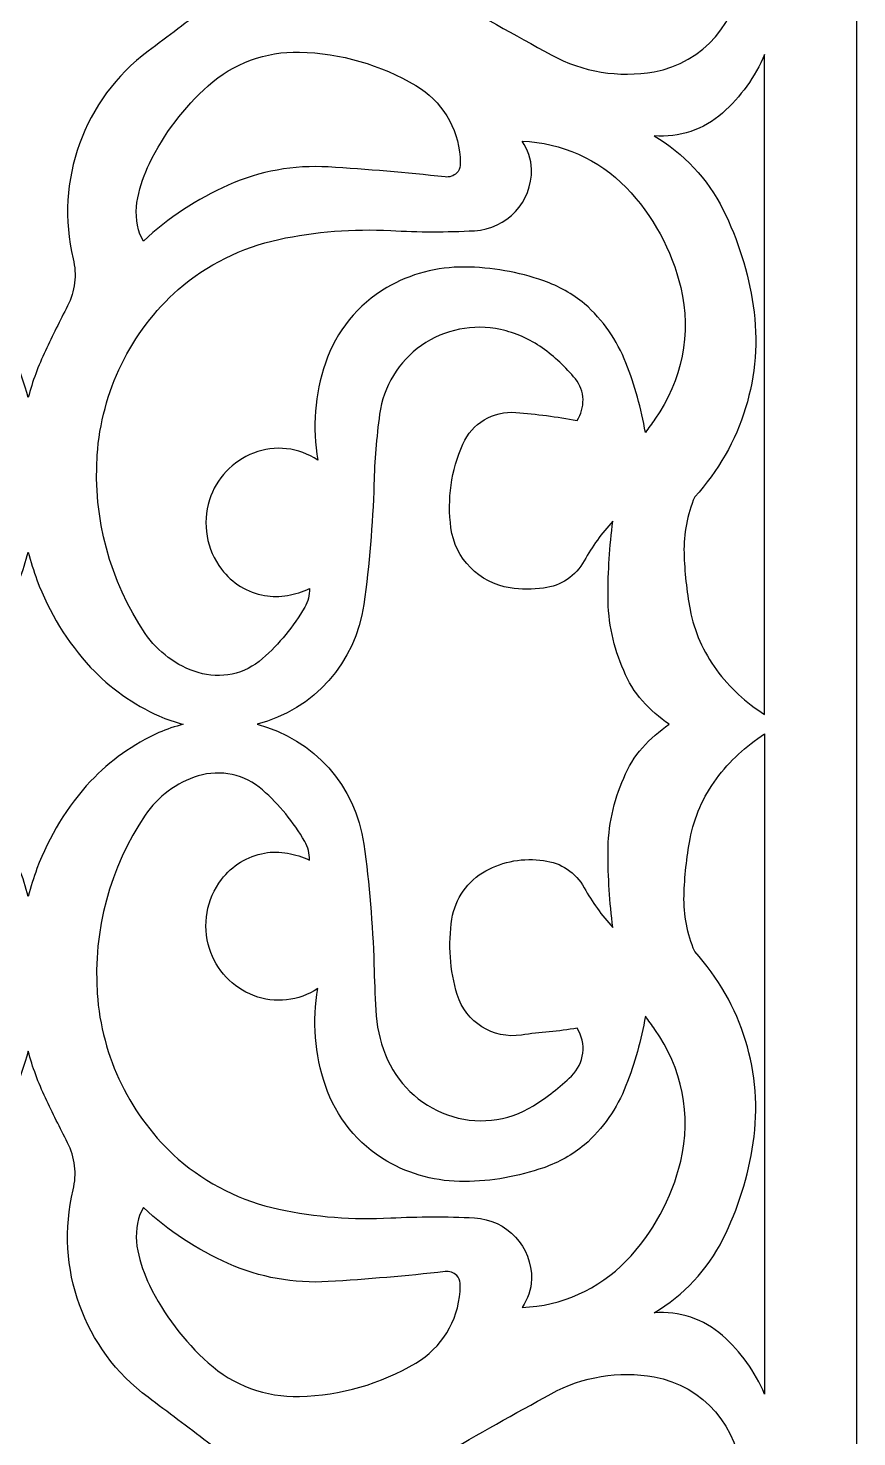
# Model space of a CAD drawing. Header units: centimetres. Extents: x -16.9 to -9.3, y -9 to 9.
# Drawn here: x -13.12 to -9.34, y -1.53 to 4.89 of the extents above; entities that cross this region are included whole.
import ezdxf

# ---------------------------------------------------------------- set-up
doc = ezdxf.new("R2010")
doc.units = ezdxf.units.CM
doc.header["$MEASUREMENT"] = 0
doc.layers.add('layer 1', color=7, linetype='Continuous')

msp = doc.modelspace()

# ---------------------------------------------------------------- linework, layer by layer
at = {"layer": 'layer 1', "color": 250}
for points, knots in [([(-16.89539, 9.00077), (-16.89539, 9.00077), (-9.34342, 9.00077), (-9.34342, 9.00077), (-9.34342, 9.00077), (-9.34342, 9.00077), (-9.34342, -9.00013), (-9.34342, -9.00013), (-9.34342, -9.00013), (-9.34342, -9.00013), (-16.89539, -9.00013), (-16.89539, -9.00013), (-16.89539, -9.00013), (-16.89539, -9.00013), (-16.89539, 9.00077), (-16.89539, 9.00077)], [0, 0, 0, 0, 0.2, 0.2, 0.2, 0.2, 0.4, 0.4, 0.4, 0.4, 0.6, 0.6, 0.6, 0.6, 1, 1, 1, 1]), ([(-12.00279, 5.14827), (-12.11008, 5.18685), (-12.21087, 5.24157), (-12.30167, 5.31053), (-12.30167, 5.31053), (-12.39195, 5.37909), (-12.48249, 5.44729), (-12.57332, 5.51508), (-12.57332, 5.51508), (-12.84782, 5.71985), (-12.98174, 6.06342), (-12.91878, 6.4), (-12.91878, 6.4), (-12.89752, 6.51336), (-12.91565, 6.6305), (-12.97015, 6.73212), (-12.97015, 6.73212), (-13.00092, 6.78942), (-13.02923, 6.84798), (-13.05506, 6.90772), (-13.05506, 6.90772), (-13.08086, 6.96745), (-13.10237, 7.02899), (-13.11933, 7.09185), (-13.11933, 7.09185), (-13.13913, 7.01857), (-13.16544, 6.94717), (-13.19796, 6.87858), (-13.19796, 6.87858), (-13.23044, 6.81009), (-13.26397, 6.74215), (-13.2986, 6.67475), (-13.2986, 6.67475), (-13.33264, 6.60848), (-13.34176, 6.53222), (-13.32429, 6.45977), (-13.32429, 6.45977), (-13.23865, 6.1052), (-13.37304, 5.73337), (-13.6653, 5.51508), (-13.6653, 5.51508), (-13.75617, 5.44729), (-13.84671, 5.37909), (-13.937, 5.31053), (-13.937, 5.31053), (-14.02776, 5.24157), (-14.12858, 5.18685), (-14.23587, 5.14827), (-14.23587, 5.14827), (-14.12858, 5.10968), (-14.0278, 5.05496), (-13.937, 4.98601), (-13.937, 4.98601), (-13.84671, 4.91745), (-13.75617, 4.84925), (-13.66534, 4.78145), (-13.66534, 4.78145), (-13.39077, 4.57661), (-13.25678, 4.23294), (-13.31985, 3.89621), (-13.31985, 3.89621), (-13.34111, 3.78296), (-13.32298, 3.66593), (-13.26848, 3.56438), (-13.26848, 3.56438), (-13.23774, 3.50708), (-13.2094, 3.44848), (-13.18361, 3.38878), (-13.18361, 3.38878), (-13.15777, 3.32902), (-13.1363, 3.26747), (-13.11933, 3.20465), (-13.11933, 3.20465), (-13.09953, 3.27793), (-13.07323, 3.34933), (-13.04067, 3.41792), (-13.04067, 3.41792), (-13.00819, 3.48637), (-12.97466, 3.55435), (-12.94003, 3.62175), (-12.94003, 3.62175), (-12.90599, 3.68809), (-12.89687, 3.76435), (-12.91438, 3.83684), (-12.91438, 3.83684), (-12.99998, 4.19141), (-12.86558, 4.5632), (-12.57332, 4.78145), (-12.57332, 4.78145), (-12.48249, 4.84925), (-12.39192, 4.91745), (-12.30167, 4.98601), (-12.30167, 4.98601), (-12.21087, 5.05496), (-12.11008, 5.10968), (-12.00279, 5.14827)], [0, 0, 0, 0, 0.04, 0.04, 0.04, 0.04, 0.08, 0.08, 0.08, 0.08, 0.12, 0.12, 0.12, 0.12, 0.16, 0.16, 0.16, 0.16, 0.2, 0.2, 0.2, 0.2, 0.24, 0.24, 0.24, 0.24, 0.28, 0.28, 0.28, 0.28, 0.32, 0.32, 0.32, 0.32, 0.36, 0.36, 0.36, 0.36, 0.4, 0.4, 0.4, 0.4, 0.44, 0.44, 0.44, 0.44, 0.48, 0.48, 0.48, 0.48, 0.52, 0.52, 0.52, 0.52, 0.56, 0.56, 0.56, 0.56, 0.6, 0.6, 0.6, 0.6, 0.64, 0.64, 0.64, 0.64, 0.68, 0.68, 0.68, 0.68, 0.72, 0.72, 0.72, 0.72, 0.76, 0.76, 0.76, 0.76, 0.8, 0.8, 0.8, 0.8, 0.84, 0.84, 0.84, 0.84, 0.88, 0.88, 0.88, 0.88, 0.92, 0.92, 0.92, 0.92, 1, 1, 1, 1]), ([(-9.87133, 5.14827), (-9.87744, 4.92053), (-10.04319, 4.72837), (-10.26751, 4.68844), (-10.26751, 4.68844), (-10.42773, 4.65996), (-10.59301, 4.68702), (-10.7358, 4.76514), (-10.7358, 4.76514), (-10.90267, 4.85641), (-11.06857, 4.94949), (-11.23341, 5.04436), (-11.23341, 5.04436), (-11.26815, 5.0643), (-11.30339, 5.08334), (-11.33918, 5.1014), (-11.33918, 5.1014), (-11.37496, 5.11946), (-11.41191, 5.13511), (-11.44981, 5.14827), (-11.44981, 5.14827), (-11.32272, 5.1923), (-11.20293, 5.25498), (-11.09433, 5.33429), (-11.09433, 5.33429), (-10.92745, 5.45608), (-10.73903, 5.54535), (-10.53909, 5.59741), (-10.53909, 5.59741), (-10.41305, 5.63022), (-10.27993, 5.62386), (-10.15756, 5.57921), (-10.15756, 5.57921), (-10.03123, 5.53318), (-9.93412, 5.42995), (-9.89571, 5.30108), (-9.89571, 5.30108), (-9.88093, 5.25145), (-9.87272, 5.20004), (-9.87133, 5.14827), (-9.87133, 5.14827), (-9.87133, 5.14827), (-9.87133, 5.14827), (-9.87133, 5.14827)], [0, 0, 0, 0, 0.0833333, 0.0833333, 0.0833333, 0.0833333, 0.1666667, 0.1666667, 0.1666667, 0.1666667, 0.25, 0.25, 0.25, 0.25, 0.3333333, 0.3333333, 0.3333333, 0.3333333, 0.4166667, 0.4166667, 0.4166667, 0.4166667, 0.5, 0.5, 0.5, 0.5, 0.5833333, 0.5833333, 0.5833333, 0.5833333, 0.6666667, 0.6666667, 0.6666667, 0.6666667, 0.75, 0.75, 0.75, 0.75, 0.8333333, 0.8333333, 0.8333333, 0.8333333, 1, 1, 1, 1]), ([(-12.59454, 3.91739), (-12.4806, 4.02319), (-12.34981, 4.10937), (-12.20764, 4.17233), (-12.20764, 4.17233), (-12.06441, 4.23577), (-11.908, 4.264), (-11.75166, 4.25466), (-11.75166, 4.25466), (-11.57396, 4.24409), (-11.39654, 4.22883), (-11.21964, 4.20896), (-11.21964, 4.20896), (-11.19998, 4.20674), (-11.1804, 4.2135), (-11.16627, 4.22731), (-11.16627, 4.22731), (-11.15704, 4.23635), (-11.15159, 4.24856), (-11.15101, 4.26146), (-11.15101, 4.26146), (-11.15043, 4.27392), (-11.15057, 4.28638), (-11.15137, 4.29884), (-11.15137, 4.29884), (-11.16075, 4.43437), (-11.23603, 4.55652), (-11.35295, 4.62569), (-11.35295, 4.62569), (-11.51372, 4.72085), (-11.69614, 4.7732), (-11.88293, 4.77771), (-11.88293, 4.77771), (-12.03607, 4.78142), (-12.18478, 4.7267), (-12.29894, 4.62453), (-12.29894, 4.62453), (-12.41008, 4.52502), (-12.50088, 4.40497), (-12.56631, 4.27094), (-12.56631, 4.27094), (-12.59066, 4.22109), (-12.60871, 4.16841), (-12.62005, 4.11409), (-12.62005, 4.11409), (-12.63153, 4.05905), (-12.62848, 4.00201), (-12.61118, 3.94852), (-12.61118, 3.94852), (-12.61118, 3.94852), (-12.59454, 3.91739), (-12.59454, 3.91739)], [0, 0, 0, 0, 0.0714286, 0.0714286, 0.0714286, 0.0714286, 0.1428571, 0.1428571, 0.1428571, 0.1428571, 0.2142857, 0.2142857, 0.2142857, 0.2142857, 0.2857143, 0.2857143, 0.2857143, 0.2857143, 0.3571429, 0.3571429, 0.3571429, 0.3571429, 0.4285714, 0.4285714, 0.4285714, 0.4285714, 0.5, 0.5, 0.5, 0.5, 0.5714286, 0.5714286, 0.5714286, 0.5714286, 0.6428571, 0.6428571, 0.6428571, 0.6428571, 0.7142857, 0.7142857, 0.7142857, 0.7142857, 0.7857143, 0.7857143, 0.7857143, 0.7857143, 0.8571429, 0.8571429, 0.8571429, 0.8571429, 1, 1, 1, 1]), ([(-9.76404, 4.76688), (-9.76404, 4.76688), (-9.76401, 1.76053), (-9.76401, 1.76053), (-9.76401, 1.76053), (-9.84881, 1.81459), (-9.92307, 1.88374), (-9.98302, 1.96447), (-9.98302, 1.96447), (-10.04326, 2.04556), (-10.08432, 2.13934), (-10.10303, 2.23863), (-10.10303, 2.23863), (-10.11909, 2.32376), (-10.12835, 2.41009), (-10.13079, 2.49671), (-10.13079, 2.49671), (-10.13322, 2.58419), (-10.11669, 2.67121), (-10.08232, 2.75169), (-10.08232, 2.75169), (-9.86661, 2.98702), (-9.76851, 3.30678), (-9.81538, 3.62255), (-9.81538, 3.62255), (-9.83802, 3.775), (-9.88452, 3.92284), (-9.9533, 4.06076), (-9.9533, 4.06076), (-10.0231, 4.20071), (-10.13199, 4.3173), (-10.26689, 4.39643), (-10.26689, 4.39643), (-10.15324, 4.38724), (-10.04083, 4.4247), (-9.95548, 4.50027), (-9.95548, 4.50027), (-9.8725, 4.57374), (-9.80706, 4.66482), (-9.76401, 4.76692), (-9.76401, 4.76692), (-9.76401, 4.76692), (-9.76404, 4.76688), (-9.76404, 4.76688)], [0, 0, 0, 0, 0.0833333, 0.0833333, 0.0833333, 0.0833333, 0.1666667, 0.1666667, 0.1666667, 0.1666667, 0.25, 0.25, 0.25, 0.25, 0.3333333, 0.3333333, 0.3333333, 0.3333333, 0.4166667, 0.4166667, 0.4166667, 0.4166667, 0.5, 0.5, 0.5, 0.5, 0.5833333, 0.5833333, 0.5833333, 0.5833333, 0.6666667, 0.6666667, 0.6666667, 0.6666667, 0.75, 0.75, 0.75, 0.75, 0.8333333, 0.8333333, 0.8333333, 0.8333333, 1, 1, 1, 1]), ([(-10.30653, 3.04555), (-10.29236, 3.06582), (-10.27808, 3.08602), (-10.26369, 3.10615), (-10.26369, 3.10615), (-10.13958, 3.27949), (-10.09652, 3.49785), (-10.14572, 3.70528), (-10.14572, 3.70528), (-10.18634, 3.87666), (-10.2723, 4.03387), (-10.39471, 4.16053), (-10.39471, 4.16053), (-10.51947, 4.28958), (-10.68915, 4.36541), (-10.86852, 4.37213), (-10.86852, 4.37213), (-10.84236, 4.33438), (-10.82754, 4.28994), (-10.82579, 4.24405), (-10.82579, 4.24405), (-10.82249, 4.09596), (-10.93781, 3.97203), (-11.08572, 3.96433), (-11.08572, 3.96433), (-11.21292, 3.95775), (-11.34037, 3.95793), (-11.46758, 3.9648), (-11.46758, 3.9648), (-11.63859, 3.97407), (-11.81001, 3.96059), (-11.9775, 3.92473), (-11.9775, 3.92473), (-12.14689, 3.88847), (-12.30435, 3.8101), (-12.43541, 3.69678), (-12.43541, 3.69678), (-12.6526, 3.50309), (-12.78514, 3.23219), (-12.80465, 2.94185), (-12.80465, 2.94185), (-12.82398, 2.65453), (-12.74714, 2.3691), (-12.58611, 2.1304), (-12.58611, 2.1304), (-12.52849, 2.04494), (-12.44336, 1.98191), (-12.34483, 1.95171), (-12.34483, 1.95171), (-12.24259, 1.9204), (-12.13148, 1.94445), (-12.05141, 2.01533), (-12.05141, 2.01533), (-11.97529, 2.08273), (-11.9104, 2.16183), (-11.85928, 2.24972), (-11.85928, 2.24972), (-11.84427, 2.27551), (-11.83679, 2.30498), (-11.8377, 2.33477), (-11.8377, 2.33477), (-11.86949, 2.31991), (-11.90306, 2.3093), (-11.93758, 2.30323), (-11.93758, 2.30323), (-11.9722, 2.29709), (-12.00762, 2.29691), (-12.04232, 2.30265), (-12.04232, 2.30265), (-12.12026, 2.31671), (-12.19012, 2.35951), (-12.23816, 2.42248), (-12.23816, 2.42248), (-12.30672, 2.51244), (-12.32742, 2.63016), (-12.29367, 2.73814), (-12.29367, 2.73814), (-12.26203, 2.83609), (-12.18783, 2.91464), (-12.09188, 2.95188), (-12.09188, 2.95188), (-11.99509, 2.98949), (-11.88591, 2.97728), (-11.79973, 2.91936), (-11.79973, 2.91936), (-11.82494, 3.06724), (-11.81299, 3.21915), (-11.76499, 3.36128), (-11.76499, 3.36128), (-11.7162, 3.50577), (-11.61705, 3.628), (-11.48578, 3.7056), (-11.48578, 3.7056), (-11.37802, 3.7677), (-11.25557, 3.79992), (-11.13121, 3.79891), (-11.13121, 3.79891), (-11.00818, 3.79793), (-10.88611, 3.77656), (-10.77006, 3.73576), (-10.77006, 3.73576), (-10.70241, 3.712), (-10.63937, 3.67665), (-10.58378, 3.63138), (-10.58378, 3.63138), (-10.50054, 3.5578), (-10.43598, 3.46544), (-10.3954, 3.36201), (-10.3954, 3.36201), (-10.35529, 3.25977), (-10.32553, 3.15371), (-10.30653, 3.04551), (-10.30653, 3.04551), (-10.30653, 3.04551), (-10.30653, 3.04555), (-10.30653, 3.04555)], [0, 0, 0, 0, 0.0333333, 0.0333333, 0.0333333, 0.0333333, 0.0666667, 0.0666667, 0.0666667, 0.0666667, 0.1, 0.1, 0.1, 0.1, 0.1333333, 0.1333333, 0.1333333, 0.1333333, 0.1666667, 0.1666667, 0.1666667, 0.1666667, 0.2, 0.2, 0.2, 0.2, 0.2333333, 0.2333333, 0.2333333, 0.2333333, 0.2666667, 0.2666667, 0.2666667, 0.2666667, 0.3, 0.3, 0.3, 0.3, 0.3333333, 0.3333333, 0.3333333, 0.3333333, 0.3666667, 0.3666667, 0.3666667, 0.3666667, 0.4, 0.4, 0.4, 0.4, 0.4333333, 0.4333333, 0.4333333, 0.4333333, 0.4666667, 0.4666667, 0.4666667, 0.4666667, 0.5, 0.5, 0.5, 0.5, 0.5333333, 0.5333333, 0.5333333, 0.5333333, 0.5666667, 0.5666667, 0.5666667, 0.5666667, 0.6, 0.6, 0.6, 0.6, 0.6333333, 0.6333333, 0.6333333, 0.6333333, 0.6666667, 0.6666667, 0.6666667, 0.6666667, 0.7, 0.7, 0.7, 0.7, 0.7333333, 0.7333333, 0.7333333, 0.7333333, 0.7666667, 0.7666667, 0.7666667, 0.7666667, 0.8, 0.8, 0.8, 0.8, 0.8333333, 0.8333333, 0.8333333, 0.8333333, 0.8666667, 0.8666667, 0.8666667, 0.8666667, 0.9, 0.9, 0.9, 0.9, 0.9333333, 0.9333333, 0.9333333, 0.9333333, 1, 1, 1, 1]), ([(-12.07618, 1.71635), (-11.81815, 1.78288), (-11.62595, 1.99837), (-11.58973, 2.26236), (-11.58973, 2.26236), (-11.56473, 2.44395), (-11.5494, 2.62667), (-11.5438, 2.80986), (-11.5438, 2.80986), (-11.541, 2.91649), (-11.53239, 3.02288), (-11.51797, 3.12853), (-11.51797, 3.12853), (-11.50078, 3.25501), (-11.43157, 3.36858), (-11.32704, 3.44183), (-11.32704, 3.44183), (-11.22251, 3.51508), (-11.0915, 3.54123), (-10.96677, 3.5142), (-10.96677, 3.5142), (-10.89853, 3.49942), (-10.83397, 3.47093), (-10.77704, 3.43053), (-10.77704, 3.43053), (-10.72039, 3.39038), (-10.66942, 3.34279), (-10.62542, 3.28909), (-10.62542, 3.28909), (-10.6038, 3.26274), (-10.5917, 3.22983), (-10.59112, 3.19575), (-10.59112, 3.19575), (-10.5905, 3.16192), (-10.59984, 3.1286), (-10.61797, 3.10001), (-10.61797, 3.10001), (-10.71029, 3.11712), (-10.80349, 3.1294), (-10.89712, 3.13678), (-10.89712, 3.13678), (-11.00019, 3.14484), (-11.09709, 3.08704), (-11.1388, 2.99236), (-11.1388, 2.99236), (-11.19148, 2.87286), (-11.21019, 2.74122), (-11.19286, 2.61177), (-11.19286, 2.61177), (-11.17393, 2.47065), (-11.06446, 2.35893), (-10.92375, 2.33731), (-10.92375, 2.33731), (-10.87299, 2.3295), (-10.82133, 2.32939), (-10.77053, 2.33702), (-10.77053, 2.33702), (-10.69231, 2.34567), (-10.62324, 2.39178), (-10.58538, 2.46077), (-10.58538, 2.46077), (-10.54952, 2.52606), (-10.50581, 2.58677), (-10.45527, 2.64153), (-10.45527, 2.64153), (-10.47002, 2.52755), (-10.4774, 2.41274), (-10.47725, 2.29778), (-10.47725, 2.29778), (-10.47715, 2.1817), (-10.45269, 2.067), (-10.40539, 1.96094), (-10.40539, 1.96094), (-10.38573, 1.91015), (-10.35688, 1.86339), (-10.32033, 1.82299), (-10.32033, 1.82299), (-10.28396, 1.7828), (-10.24302, 1.74702), (-10.19829, 1.71635), (-10.19829, 1.71635), (-10.24302, 1.68569), (-10.28396, 1.6499), (-10.32033, 1.60971), (-10.32033, 1.60971), (-10.35688, 1.56931), (-10.38573, 1.52255), (-10.40539, 1.47176), (-10.40539, 1.47176), (-10.45266, 1.36574), (-10.47715, 1.251), (-10.47725, 1.13492), (-10.47725, 1.13492), (-10.4774, 1.01996), (-10.47002, 0.90519), (-10.45527, 0.79118), (-10.45527, 0.79118), (-10.50581, 0.84593), (-10.54952, 0.90664), (-10.58538, 0.97197), (-10.58538, 0.97197), (-10.62328, 1.04093), (-10.69231, 1.08707), (-10.77053, 1.09568), (-10.77053, 1.09568), (-10.86129, 1.10934), (-10.95394, 1.09285), (-11.03438, 1.0487), (-11.03438, 1.0487), (-11.11696, 1.00339), (-11.17383, 0.92241), (-11.18836, 0.82936), (-11.18836, 0.82936), (-11.20631, 0.71419), (-11.19799, 0.59647), (-11.16394, 0.485), (-11.16394, 0.485), (-11.12558, 0.35965), (-11.00135, 0.28135), (-10.87176, 0.30112), (-10.87176, 0.30112), (-10.82961, 0.30755), (-10.78725, 0.31246), (-10.74474, 0.31591), (-10.74474, 0.31591), (-10.70223, 0.31932), (-10.6599, 0.32492), (-10.61797, 0.33269), (-10.61797, 0.33269), (-10.57375, 0.26301), (-10.58465, 0.17177), (-10.64391, 0.11433), (-10.64391, 0.11433), (-10.6967, 0.06318), (-10.75484, 0.0178), (-10.81726, -0.02097), (-10.81726, -0.02097), (-10.9345, -0.09382), (-11.07874, -0.10908), (-11.20867, -0.0625), (-11.20867, -0.0625), (-11.3379, -0.01621), (-11.44098, 0.08363), (-11.49148, 0.21127), (-11.49148, 0.21127), (-11.51717, 0.27623), (-11.5321, 0.34497), (-11.5357, 0.41477), (-11.5357, 0.41477), (-11.5393, 0.48409), (-11.54198, 0.55345), (-11.5438, 0.62285), (-11.5438, 0.62285), (-11.5494, 0.80604), (-11.56473, 0.98879), (-11.58973, 1.17034), (-11.58973, 1.17034), (-11.62613, 1.43434), (-11.81811, 1.65001), (-12.07618, 1.71635), (-12.07618, 1.71635), (-12.07618, 1.71635), (-12.07618, 1.71635), (-12.07618, 1.71635)], [0, 0, 0, 0, 0.0238095, 0.0238095, 0.0238095, 0.0238095, 0.047619, 0.047619, 0.047619, 0.047619, 0.0714286, 0.0714286, 0.0714286, 0.0714286, 0.0952381, 0.0952381, 0.0952381, 0.0952381, 0.1190476, 0.1190476, 0.1190476, 0.1190476, 0.1428571, 0.1428571, 0.1428571, 0.1428571, 0.1666667, 0.1666667, 0.1666667, 0.1666667, 0.1904762, 0.1904762, 0.1904762, 0.1904762, 0.2142857, 0.2142857, 0.2142857, 0.2142857, 0.2380952, 0.2380952, 0.2380952, 0.2380952, 0.2619048, 0.2619048, 0.2619048, 0.2619048, 0.2857143, 0.2857143, 0.2857143, 0.2857143, 0.3095238, 0.3095238, 0.3095238, 0.3095238, 0.3333333, 0.3333333, 0.3333333, 0.3333333, 0.3571429, 0.3571429, 0.3571429, 0.3571429, 0.3809524, 0.3809524, 0.3809524, 0.3809524, 0.4047619, 0.4047619, 0.4047619, 0.4047619, 0.4285714, 0.4285714, 0.4285714, 0.4285714, 0.452381, 0.452381, 0.452381, 0.452381, 0.4761905, 0.4761905, 0.4761905, 0.4761905, 0.5, 0.5, 0.5, 0.5, 0.5238095, 0.5238095, 0.5238095, 0.5238095, 0.547619, 0.547619, 0.547619, 0.547619, 0.5714286, 0.5714286, 0.5714286, 0.5714286, 0.5952381, 0.5952381, 0.5952381, 0.5952381, 0.6190476, 0.6190476, 0.6190476, 0.6190476, 0.6428571, 0.6428571, 0.6428571, 0.6428571, 0.6666667, 0.6666667, 0.6666667, 0.6666667, 0.6904762, 0.6904762, 0.6904762, 0.6904762, 0.7142857, 0.7142857, 0.7142857, 0.7142857, 0.7380952, 0.7380952, 0.7380952, 0.7380952, 0.7619048, 0.7619048, 0.7619048, 0.7619048, 0.7857143, 0.7857143, 0.7857143, 0.7857143, 0.8095238, 0.8095238, 0.8095238, 0.8095238, 0.8333333, 0.8333333, 0.8333333, 0.8333333, 0.8571429, 0.8571429, 0.8571429, 0.8571429, 0.8809524, 0.8809524, 0.8809524, 0.8809524, 0.9047619, 0.9047619, 0.9047619, 0.9047619, 0.9285714, 0.9285714, 0.9285714, 0.9285714, 0.952381, 0.952381, 0.952381, 0.952381, 1, 1, 1, 1]), ([(-12.41273, 1.71635), (-12.45045, 1.72616), (-12.4874, 1.73884), (-12.52322, 1.75425), (-12.52322, 1.75425), (-12.64032, 1.80704), (-12.74612, 1.8821), (-12.83463, 1.97526), (-12.83463, 1.97526), (-12.94134, 2.09083), (-13.02447, 2.22621), (-13.07926, 2.37368), (-13.07926, 2.37368), (-13.0947, 2.41532), (-13.10807, 2.45776), (-13.11933, 2.50074), (-13.11933, 2.50074), (-13.13056, 2.45776), (-13.14393, 2.41532), (-13.15941, 2.37368), (-13.15941, 2.37368), (-13.2142, 2.22621), (-13.29733, 2.09083), (-13.40404, 1.97526), (-13.40404, 1.97526), (-13.49251, 1.8821), (-13.59831, 1.80704), (-13.71544, 1.75425), (-13.71544, 1.75425), (-13.75123, 1.73884), (-13.78818, 1.72616), (-13.82593, 1.71635), (-13.82593, 1.71635), (-13.78818, 1.70654), (-13.75123, 1.6939), (-13.71544, 1.67846), (-13.71544, 1.67846), (-13.59831, 1.6257), (-13.49251, 1.5506), (-13.40404, 1.45748), (-13.40404, 1.45748), (-13.29733, 1.34187), (-13.2142, 1.20649), (-13.15941, 1.05906), (-13.15941, 1.05906), (-13.14393, 1.01738), (-13.13056, 0.97498), (-13.11933, 0.93196), (-13.11933, 0.93196), (-13.10807, 0.97498), (-13.0947, 1.01738), (-13.07926, 1.05906), (-13.07926, 1.05906), (-13.02447, 1.20649), (-12.94134, 1.34187), (-12.83463, 1.45748), (-12.83463, 1.45748), (-12.74612, 1.5506), (-12.64032, 1.62566), (-12.52322, 1.67846), (-12.52322, 1.67846), (-12.4874, 1.6939), (-12.45045, 1.70654), (-12.41273, 1.71635)], [0, 0, 0, 0, 0.0588235, 0.0588235, 0.0588235, 0.0588235, 0.1176471, 0.1176471, 0.1176471, 0.1176471, 0.1764706, 0.1764706, 0.1764706, 0.1764706, 0.2352941, 0.2352941, 0.2352941, 0.2352941, 0.2941176, 0.2941176, 0.2941176, 0.2941176, 0.3529412, 0.3529412, 0.3529412, 0.3529412, 0.4117647, 0.4117647, 0.4117647, 0.4117647, 0.4705882, 0.4705882, 0.4705882, 0.4705882, 0.5294118, 0.5294118, 0.5294118, 0.5294118, 0.5882353, 0.5882353, 0.5882353, 0.5882353, 0.6470588, 0.6470588, 0.6470588, 0.6470588, 0.7058824, 0.7058824, 0.7058824, 0.7058824, 0.7647059, 0.7647059, 0.7647059, 0.7647059, 0.8235294, 0.8235294, 0.8235294, 0.8235294, 0.8823529, 0.8823529, 0.8823529, 0.8823529, 1, 1, 1, 1]), ([(-9.76404, -1.33418), (-9.76404, -1.33418), (-9.76401, 1.67217), (-9.76401, 1.67217), (-9.76401, 1.67217), (-9.84884, 1.61811), (-9.92304, 1.549), (-9.98302, 1.46824), (-9.98302, 1.46824), (-10.0433, 1.3871), (-10.08432, 1.2934), (-10.10303, 1.19407), (-10.10303, 1.19407), (-10.11909, 1.10894), (-10.12835, 1.02265), (-10.13079, 0.93603), (-10.13079, 0.93603), (-10.13322, 0.84851), (-10.11669, 0.76153), (-10.08232, 0.68101), (-10.08232, 0.68101), (-9.86668, 0.44591), (-9.76862, 0.12574), (-9.81538, -0.18984), (-9.81538, -0.18984), (-9.83798, -0.34226), (-9.88456, -0.49017), (-9.9533, -0.62805), (-9.9533, -0.62805), (-10.02306, -0.76793), (-10.13206, -0.8846), (-10.26689, -0.96373), (-10.26689, -0.96373), (-10.15331, -0.9545), (-10.04083, -0.99203), (-9.95548, -1.06757), (-9.95548, -1.06757), (-9.87253, -1.141), (-9.80706, -1.23212), (-9.76401, -1.33422), (-9.76401, -1.33422), (-9.76401, -1.33422), (-9.76404, -1.33418), (-9.76404, -1.33418)], [0, 0, 0, 0, 0.0833333, 0.0833333, 0.0833333, 0.0833333, 0.1666667, 0.1666667, 0.1666667, 0.1666667, 0.25, 0.25, 0.25, 0.25, 0.3333333, 0.3333333, 0.3333333, 0.3333333, 0.4166667, 0.4166667, 0.4166667, 0.4166667, 0.5, 0.5, 0.5, 0.5, 0.5833333, 0.5833333, 0.5833333, 0.5833333, 0.6666667, 0.6666667, 0.6666667, 0.6666667, 0.75, 0.75, 0.75, 0.75, 0.8333333, 0.8333333, 0.8333333, 0.8333333, 1, 1, 1, 1]), ([(-10.30653, 0.38716), (-10.29236, 0.36688), (-10.27808, 0.34664), (-10.26365, 0.32652), (-10.26365, 0.32652), (-10.13962, 0.15332), (-10.09663, -0.06526), (-10.14572, -0.27257), (-10.14572, -0.27257), (-10.1863, -0.44388), (-10.27237, -0.6012), (-10.39471, -0.72782), (-10.39471, -0.72782), (-10.51936, -0.85684), (-10.68922, -0.93267), (-10.86852, -0.93942), (-10.86852, -0.93942), (-10.84236, -0.90164), (-10.82754, -0.85724), (-10.82579, -0.81132), (-10.82579, -0.81132), (-10.82267, -0.66308), (-10.93763, -0.53918), (-11.08572, -0.53163), (-11.08572, -0.53163), (-11.21292, -0.52505), (-11.34037, -0.5252), (-11.46758, -0.5321), (-11.46758, -0.5321), (-11.63856, -0.54133), (-11.81005, -0.52785), (-11.9775, -0.49202), (-11.9775, -0.49202), (-12.14685, -0.45576), (-12.30439, -0.37732), (-12.43541, -0.26404), (-12.43541, -0.26404), (-12.65253, -0.07053), (-12.78511, 0.20066), (-12.80465, 0.49085), (-12.80465, 0.49085), (-12.82402, 0.77806), (-12.74707, 1.06367), (-12.58611, 1.30234), (-12.58611, 1.30234), (-12.52853, 1.38772), (-12.44329, 1.4508), (-12.34483, 1.48099), (-12.34483, 1.48099), (-12.24266, 1.51234), (-12.13145, 1.48818), (-12.05141, 1.41737), (-12.05141, 1.41737), (-11.97529, 1.35001), (-11.9104, 1.27084), (-11.85928, 1.18299), (-11.85928, 1.18299), (-11.84427, 1.15719), (-11.83679, 1.12772), (-11.8377, 1.09793), (-11.8377, 1.09793), (-11.86949, 1.11279), (-11.90306, 1.1234), (-11.93758, 1.12951), (-11.93758, 1.12951), (-11.9722, 1.13561), (-12.00762, 1.13579), (-12.04232, 1.13005), (-12.04232, 1.13005), (-12.12029, 1.11595), (-12.19012, 1.07326), (-12.23816, 1.01022), (-12.23816, 1.01022), (-12.30675, 0.92019), (-12.32746, 0.80258), (-12.29367, 0.69457), (-12.29367, 0.69457), (-12.26195, 0.59654), (-12.18791, 0.51806), (-12.09188, 0.48082), (-12.09188, 0.48082), (-11.99498, 0.44325), (-11.88595, 0.45535), (-11.79973, 0.51338), (-11.79973, 0.51338), (-11.82494, 0.36543), (-11.81303, 0.21359), (-11.76499, 0.07142), (-11.76499, 0.07142), (-11.71616, -0.07314), (-11.61712, -0.19529), (-11.48578, -0.27286), (-11.48578, -0.27286), (-11.37798, -0.33499), (-11.25561, -0.36718), (-11.13121, -0.3662), (-11.13121, -0.3662), (-11.00815, -0.36519), (-10.88614, -0.34386), (-10.77006, -0.30306), (-10.77006, -0.30306), (-10.70241, -0.27926), (-10.63941, -0.24394), (-10.58378, -0.19867), (-10.58378, -0.19867), (-10.50054, -0.12506), (-10.43598, -0.03274), (-10.3954, 0.0707), (-10.3954, 0.0707), (-10.35529, 0.17297), (-10.32553, 0.27896), (-10.30653, 0.38716), (-10.30653, 0.38716), (-10.30653, 0.38716), (-10.30653, 0.38716), (-10.30653, 0.38716)], [0, 0, 0, 0, 0.0333333, 0.0333333, 0.0333333, 0.0333333, 0.0666667, 0.0666667, 0.0666667, 0.0666667, 0.1, 0.1, 0.1, 0.1, 0.1333333, 0.1333333, 0.1333333, 0.1333333, 0.1666667, 0.1666667, 0.1666667, 0.1666667, 0.2, 0.2, 0.2, 0.2, 0.2333333, 0.2333333, 0.2333333, 0.2333333, 0.2666667, 0.2666667, 0.2666667, 0.2666667, 0.3, 0.3, 0.3, 0.3, 0.3333333, 0.3333333, 0.3333333, 0.3333333, 0.3666667, 0.3666667, 0.3666667, 0.3666667, 0.4, 0.4, 0.4, 0.4, 0.4333333, 0.4333333, 0.4333333, 0.4333333, 0.4666667, 0.4666667, 0.4666667, 0.4666667, 0.5, 0.5, 0.5, 0.5, 0.5333333, 0.5333333, 0.5333333, 0.5333333, 0.5666667, 0.5666667, 0.5666667, 0.5666667, 0.6, 0.6, 0.6, 0.6, 0.6333333, 0.6333333, 0.6333333, 0.6333333, 0.6666667, 0.6666667, 0.6666667, 0.6666667, 0.7, 0.7, 0.7, 0.7, 0.7333333, 0.7333333, 0.7333333, 0.7333333, 0.7666667, 0.7666667, 0.7666667, 0.7666667, 0.8, 0.8, 0.8, 0.8, 0.8333333, 0.8333333, 0.8333333, 0.8333333, 0.8666667, 0.8666667, 0.8666667, 0.8666667, 0.9, 0.9, 0.9, 0.9, 0.9333333, 0.9333333, 0.9333333, 0.9333333, 1, 1, 1, 1]), ([(-12.00279, -1.71556), (-12.11008, -1.75415), (-12.21087, -1.80883), (-12.30167, -1.87779), (-12.30167, -1.87779), (-12.39192, -1.94635), (-12.48249, -2.01455), (-12.57332, -2.08238), (-12.57332, -2.08238), (-12.84796, -2.28748), (-12.98199, -2.63053), (-12.91878, -2.96737), (-12.91878, -2.96737), (-12.89752, -3.08066), (-12.91569, -3.19787), (-12.97015, -3.29942), (-12.97015, -3.29942), (-13.00092, -3.35675), (-13.02923, -3.41532), (-13.05506, -3.47501), (-13.05506, -3.47501), (-13.08086, -3.53478), (-13.10237, -3.59633), (-13.11933, -3.65918), (-13.11933, -3.65918), (-13.13913, -3.58586), (-13.16544, -3.51451), (-13.19796, -3.44591), (-13.19796, -3.44591), (-13.23044, -3.37742), (-13.26397, -3.30948), (-13.2986, -3.24208), (-13.2986, -3.24208), (-13.33264, -3.17581), (-13.34172, -3.09951), (-13.32429, -3.0271), (-13.32429, -3.0271), (-13.23876, -2.67213), (-13.37268, -2.3007), (-13.6653, -2.08238), (-13.6653, -2.08238), (-13.75617, -2.01455), (-13.84671, -1.94639), (-13.937, -1.87779), (-13.937, -1.87779), (-14.0278, -1.80883), (-14.12855, -1.75411), (-14.23587, -1.71556), (-14.23587, -1.71556), (-14.12855, -1.67698), (-14.0278, -1.62226), (-13.937, -1.5533), (-13.937, -1.5533), (-13.84671, -1.48474), (-13.75617, -1.41655), (-13.6653, -1.34875), (-13.6653, -1.34875), (-13.39063, -1.14358), (-13.25656, -0.80042), (-13.31985, -0.4635), (-13.31985, -0.4635), (-13.34111, -0.35029), (-13.32294, -0.23315), (-13.26848, -0.13168), (-13.26848, -0.13168), (-13.23774, -0.07438), (-13.2094, -0.01577), (-13.18361, 0.04392), (-13.18361, 0.04392), (-13.15777, 0.10369), (-13.1363, 0.1652), (-13.11933, 0.22805), (-13.11933, 0.22805), (-13.09953, 0.15477), (-13.07323, 0.08338), (-13.04067, 0.01478), (-13.04067, 0.01478), (-13.00819, -0.05367), (-12.97466, -0.12161), (-12.94003, -0.18905), (-12.94003, -0.18905), (-12.90602, -0.25535), (-12.8969, -0.33169), (-12.91438, -0.40417), (-12.91438, -0.40417), (-12.99983, -0.75907), (-12.86595, -1.13046), (-12.57332, -1.34875), (-12.57332, -1.34875), (-12.48249, -1.41655), (-12.39195, -1.48474), (-12.30167, -1.5533), (-12.30167, -1.5533), (-12.21087, -1.62226), (-12.11008, -1.67698), (-12.00279, -1.71556)], [0, 0, 0, 0, 0.04, 0.04, 0.04, 0.04, 0.08, 0.08, 0.08, 0.08, 0.12, 0.12, 0.12, 0.12, 0.16, 0.16, 0.16, 0.16, 0.2, 0.2, 0.2, 0.2, 0.24, 0.24, 0.24, 0.24, 0.28, 0.28, 0.28, 0.28, 0.32, 0.32, 0.32, 0.32, 0.36, 0.36, 0.36, 0.36, 0.4, 0.4, 0.4, 0.4, 0.44, 0.44, 0.44, 0.44, 0.48, 0.48, 0.48, 0.48, 0.52, 0.52, 0.52, 0.52, 0.56, 0.56, 0.56, 0.56, 0.6, 0.6, 0.6, 0.6, 0.64, 0.64, 0.64, 0.64, 0.68, 0.68, 0.68, 0.68, 0.72, 0.72, 0.72, 0.72, 0.76, 0.76, 0.76, 0.76, 0.8, 0.8, 0.8, 0.8, 0.84, 0.84, 0.84, 0.84, 0.88, 0.88, 0.88, 0.88, 0.92, 0.92, 0.92, 0.92, 1, 1, 1, 1]), ([(-12.59454, -0.48468), (-12.48057, -0.59052), (-12.34984, -0.67663), (-12.20764, -0.73963), (-12.20764, -0.73963), (-12.06434, -0.80307), (-11.90804, -0.8313), (-11.75166, -0.82196), (-11.75166, -0.82196), (-11.57388, -0.81135), (-11.39644, -0.79613), (-11.21946, -0.77633), (-11.21946, -0.77633), (-11.19988, -0.77411), (-11.18037, -0.78083), (-11.16627, -0.7946), (-11.16627, -0.7946), (-11.15704, -0.80365), (-11.15159, -0.81586), (-11.15101, -0.82876), (-11.15101, -0.82876), (-11.15043, -0.84122), (-11.15057, -0.85368), (-11.15137, -0.86614), (-11.15137, -0.86614), (-11.16071, -1.00155), (-11.23617, -1.12381), (-11.35295, -1.19295), (-11.35295, -1.19295), (-11.51368, -1.28811), (-11.69622, -1.34047), (-11.88293, -1.34501), (-11.88293, -1.34501), (-12.036, -1.34875), (-12.18482, -1.29392), (-12.29894, -1.19179), (-12.29894, -1.19179), (-12.41008, -1.09235), (-12.50088, -0.97223), (-12.56635, -0.8382), (-12.56635, -0.8382), (-12.59066, -0.78835), (-12.60871, -0.73567), (-12.62005, -0.68135), (-12.62005, -0.68135), (-12.63153, -0.62635), (-12.62848, -0.56927), (-12.61118, -0.51579), (-12.61118, -0.51579), (-12.61118, -0.51579), (-12.59454, -0.48468), (-12.59454, -0.48468), (-12.59454, -0.48468), (-12.59454, -0.48468), (-12.59454, -0.48468), (-12.59454, -0.48468)], [0, 0, 0, 0, 0.0666667, 0.0666667, 0.0666667, 0.0666667, 0.1333333, 0.1333333, 0.1333333, 0.1333333, 0.2, 0.2, 0.2, 0.2, 0.2666667, 0.2666667, 0.2666667, 0.2666667, 0.3333333, 0.3333333, 0.3333333, 0.3333333, 0.4, 0.4, 0.4, 0.4, 0.4666667, 0.4666667, 0.4666667, 0.4666667, 0.5333333, 0.5333333, 0.5333333, 0.5333333, 0.6, 0.6, 0.6, 0.6, 0.6666667, 0.6666667, 0.6666667, 0.6666667, 0.7333333, 0.7333333, 0.7333333, 0.7333333, 0.8, 0.8, 0.8, 0.8, 0.8666667, 0.8666667, 0.8666667, 0.8666667, 1, 1, 1, 1]), ([(-9.87133, -1.71556), (-9.87762, -1.48758), (-10.04293, -1.29549), (-10.26751, -1.25574), (-10.26751, -1.25574), (-10.42781, -1.22725), (-10.59297, -1.25425), (-10.7358, -1.3324), (-10.7358, -1.3324), (-10.90267, -1.4237), (-11.06857, -1.51675), (-11.23341, -1.61162), (-11.23341, -1.61162), (-11.26815, -1.6316), (-11.30339, -1.65064), (-11.33918, -1.6687), (-11.33918, -1.6687), (-11.37496, -1.68675), (-11.41191, -1.70241), (-11.44981, -1.71556), (-11.44981, -1.71556), (-11.32188, -1.75989), (-11.20126, -1.823), (-11.09186, -1.90279), (-11.09186, -1.90279), (-10.92567, -2.02403), (-10.7382, -2.11286), (-10.53909, -2.16467), (-10.53909, -2.16467), (-10.41298, -2.19748), (-10.27997, -2.19116), (-10.15756, -2.14651), (-10.15756, -2.14651), (-10.03116, -2.10036), (-9.93412, -1.99732), (-9.89571, -1.86838), (-9.89571, -1.86838), (-9.88093, -1.81871), (-9.87272, -1.76734), (-9.87133, -1.71553), (-9.87133, -1.71553), (-9.87133, -1.71553), (-9.87133, -1.71556), (-9.87133, -1.71556)], [0, 0, 0, 0, 0.0833333, 0.0833333, 0.0833333, 0.0833333, 0.1666667, 0.1666667, 0.1666667, 0.1666667, 0.25, 0.25, 0.25, 0.25, 0.3333333, 0.3333333, 0.3333333, 0.3333333, 0.4166667, 0.4166667, 0.4166667, 0.4166667, 0.5, 0.5, 0.5, 0.5, 0.5833333, 0.5833333, 0.5833333, 0.5833333, 0.6666667, 0.6666667, 0.6666667, 0.6666667, 0.75, 0.75, 0.75, 0.75, 0.8333333, 0.8333333, 0.8333333, 0.8333333, 1, 1, 1, 1])]:
    msp.add_open_spline(points, degree=3, knots=knots, dxfattribs=at)

doc.saveas('drawing.dxf')
